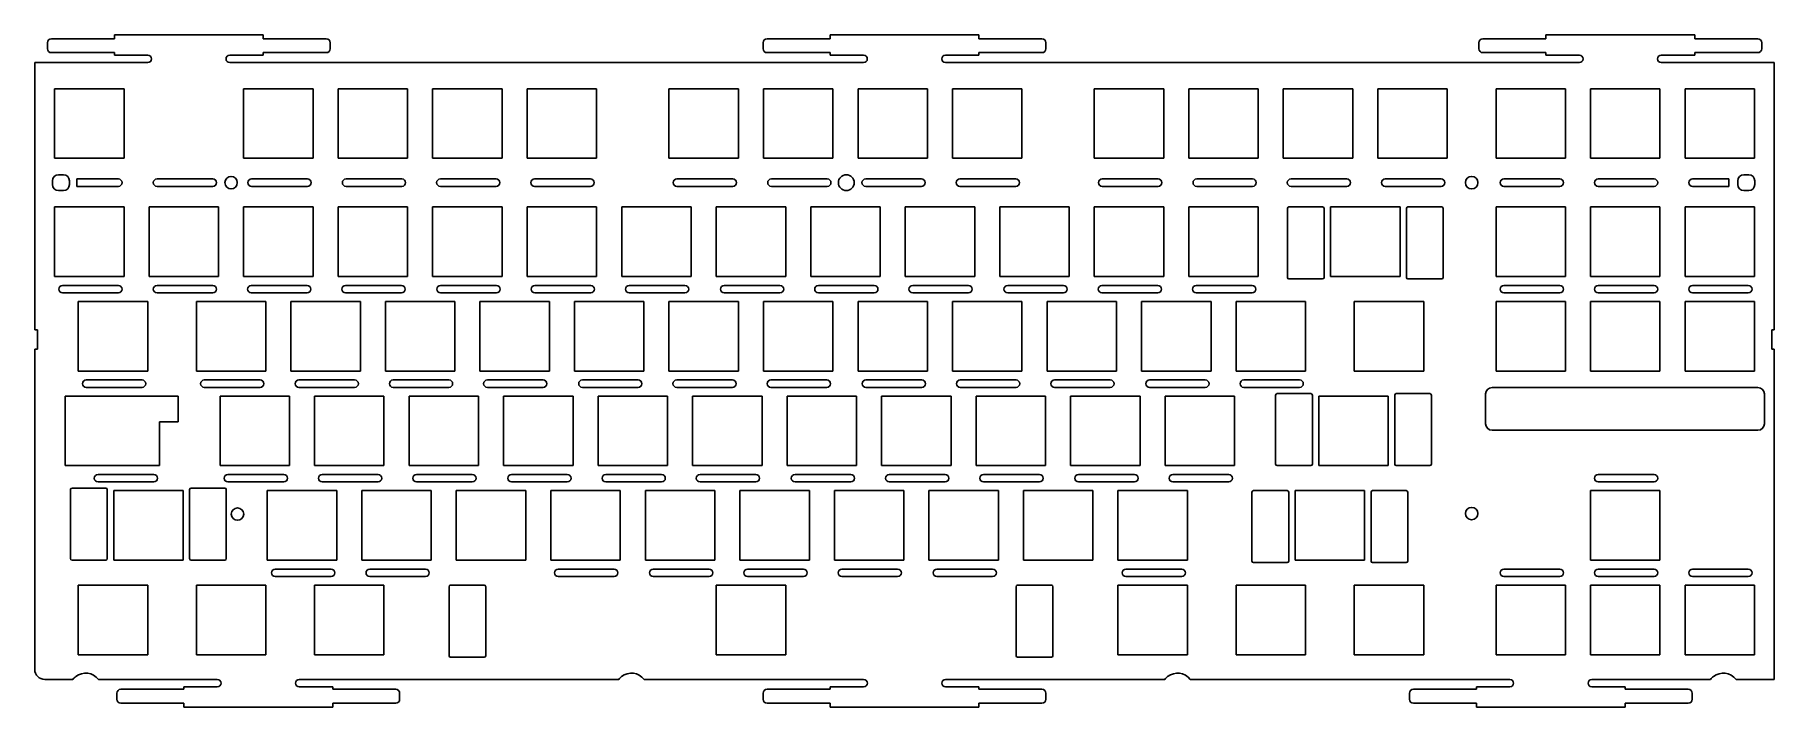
# Model space of a CAD drawing. Header units: millimetres. Extents: x -118 to 232, y -29 to 106.
import ezdxf

# ---------------------------------------------------------------- set-up
doc = ezdxf.new("R2010")
doc.units = ezdxf.units.MM
doc.header["$MEASUREMENT"] = 0
doc.layers.get('0').update_dxf_attribs({"lineweight": 0})

msp = doc.modelspace()

# ---------------------------------------------------------------- linework, layer by layer
at = {"color": 18, "lineweight": 25, "true_color": 0x000000}
for p, q in [((-114.8, 105.22), (-102.1, 105.22)), ((-102.1, 106.02), (-72.1, 106.02)), ((-102.1, 106.02), (-102.1, 105.22)), ((-72.1, 105.22), (-72.1, 106.02)), ((-72.1, 105.22), (-59.4, 105.22)), ((29.45, 105.22), (42.15, 105.22)), ((42.15, 106.02), (72.15, 106.02)), ((42.15, 106.02), (42.15, 105.22)), ((72.15, 105.22), (72.15, 106.02)), ((72.15, 105.22), (84.85, 105.22)), ((186.42, 105.22), (173.72, 105.22)), ((216.42, 106.02), (186.42, 106.02)), ((186.42, 105.22), (186.42, 106.02)), ((216.42, 106.02), (216.42, 105.22)), ((229.12, 105.22), (216.42, 105.22)), ((-115.6, 103.22), (-115.6, 104.42)), ((-102.1, 102.42), (-114.8, 102.42)), ((-102.1, 101.91), (-102.1, 102.42)), ((-102.1, 101.91), (-95.35, 101.91)), ((-78.85, 101.91), (-72.1, 101.91)), ((-72.1, 102.42), (-72.1, 101.91)), ((-59.4, 102.42), (-72.1, 102.42)), ((-58.6, 104.42), (-58.6, 103.22)), ((28.65, 103.22), (28.65, 104.42)), ((42.15, 102.42), (29.45, 102.42)), ((42.15, 101.91), (42.15, 102.42)), ((42.15, 101.91), (48.9, 101.91)), ((65.4, 101.91), (72.15, 101.91)), ((72.15, 102.42), (72.15, 101.91)), ((84.85, 102.42), (72.15, 102.42)), ((85.65, 104.42), (85.65, 103.22)), ((172.92, 104.42), (172.92, 103.22)), ((173.72, 102.42), (186.42, 102.42)), ((186.42, 102.42), (186.42, 101.91)), ((193.17, 101.91), (186.42, 101.91)), ((216.42, 101.91), (209.67, 101.91)), ((216.42, 101.91), (216.42, 102.42)), ((216.42, 102.42), (229.12, 102.42)), ((229.92, 103.22), (229.92, 104.42)), ((-118.14, 100.41), (-95.35, 100.41)), ((-118.14, 46.6), (-118.14, 100.41)), ((-78.85, 100.41), (48.9, 100.41)), ((65.4, 100.41), (193.17, 100.41)), ((209.67, 100.41), (232.44, 100.41)), ((232.44, 100.41), (232.44, 46.6)), ((-114.15, 95.13), (-114.15, 81.13)), ((-100.15, 95.13), (-114.15, 95.13)), ((-100.15, 81.13), (-100.15, 95.13)), ((-76.05, 95.13), (-76.05, 81.13)), ((-62.05, 95.13), (-76.05, 95.13)), ((-62.05, 81.13), (-62.05, 95.13)), ((-57, 95.13), (-57, 81.13)), ((-43, 95.13), (-57, 95.13)), ((-43, 81.13), (-43, 95.13)), ((-37.95, 95.13), (-37.95, 81.13)), ((-23.95, 95.13), (-37.95, 95.13)), ((-23.95, 81.13), (-23.95, 95.13)), ((-18.9, 95.13), (-18.9, 81.13)), ((-4.9, 95.13), (-18.9, 95.13)), ((-4.9, 81.13), (-4.9, 95.13)), ((9.68, 95.13), (9.68, 81.13)), ((23.68, 95.13), (9.68, 95.13)), ((23.68, 81.13), (23.68, 95.13)), ((28.73, 95.13), (28.73, 81.13)), ((42.73, 95.13), (28.73, 95.13)), ((42.73, 81.13), (42.73, 95.13)), ((47.78, 95.13), (47.78, 81.13)), ((61.78, 95.13), (47.78, 95.13)), ((61.78, 81.13), (61.78, 95.13)), ((66.83, 95.13), (66.83, 81.13)), ((80.83, 95.13), (66.83, 95.13)), ((80.83, 81.13), (80.83, 95.13)), ((95.4, 95.13), (95.4, 81.13)), ((109.4, 95.13), (95.4, 95.13)), ((109.4, 81.13), (109.4, 95.13)), ((114.45, 95.13), (114.45, 81.13)), ((128.45, 95.13), (114.45, 95.13)), ((128.45, 81.13), (128.45, 95.13)), ((133.5, 95.13), (133.5, 81.13)), ((147.5, 95.13), (133.5, 95.13)), ((147.5, 81.13), (147.5, 95.13)), ((152.55, 95.13), (152.55, 81.13)), ((166.55, 95.13), (152.55, 95.13)), ((166.55, 81.13), (166.55, 95.13)), ((176.37, 95.13), (176.37, 81.13)), ((190.37, 95.13), (176.37, 95.13)), ((190.37, 81.13), (190.37, 95.13)), ((195.42, 95.13), (195.42, 81.13)), ((209.42, 95.13), (195.42, 95.13)), ((209.42, 81.13), (209.42, 95.13)), ((214.47, 95.13), (214.47, 81.13)), ((228.47, 95.13), (214.47, 95.13)), ((228.47, 81.13), (228.47, 95.13)), ((-114.15, 81.13), (-100.15, 81.13)), ((-76.05, 81.13), (-62.05, 81.13)), ((-57, 81.13), (-43, 81.13)), ((-37.95, 81.13), (-23.95, 81.13)), ((-18.9, 81.13), (-4.9, 81.13)), ((9.68, 81.13), (23.68, 81.13)), ((28.73, 81.13), (42.73, 81.13)), ((47.78, 81.13), (61.78, 81.13)), ((66.83, 81.13), (80.83, 81.13)), ((95.4, 81.13), (109.4, 81.13)), ((114.45, 81.13), (128.45, 81.13)), ((133.5, 81.13), (147.5, 81.13)), ((152.55, 81.13), (166.55, 81.13)), ((176.37, 81.13), (190.37, 81.13)), ((195.42, 81.13), (209.42, 81.13)), ((214.47, 81.13), (228.47, 81.13)), ((-112.36, 77.82), (-113.38, 77.82)), ((227.32, 77.82), (226.31, 77.82)), ((-114.58, 76.62), (-114.58, 75.82)), ((-113.38, 74.62), (-112.36, 74.62)), ((-111.16, 75.82), (-111.16, 76.62)), ((-109.66, 76.98), (-109.66, 75.48)), ((-109.66, 76.98), (-101.3, 76.98)), ((-101.3, 75.48), (-109.66, 75.48)), ((-93.5, 76.98), (-82.25, 76.98)), ((-82.25, 75.48), (-93.5, 75.48)), ((-74.45, 76.98), (-63.2, 76.98)), ((-63.2, 75.48), (-74.45, 75.48)), ((-55.4, 76.98), (-44.15, 76.98)), ((-44.15, 75.48), (-55.4, 75.48)), ((-36.4, 76.98), (-25.15, 76.98)), ((-25.15, 75.48), (-36.4, 75.48)), ((-17.4, 76.98), (-6.15, 76.98)), ((-6.15, 75.48), (-17.4, 75.48)), ((11.28, 76.98), (22.53, 76.98)), ((22.53, 75.48), (11.28, 75.48)), ((30.33, 76.98), (41.58, 76.98)), ((41.58, 75.48), (30.33, 75.48)), ((49.33, 76.98), (60.58, 76.98)), ((60.58, 75.48), (49.33, 75.48)), ((68.33, 76.98), (79.58, 76.98)), ((79.58, 75.48), (68.33, 75.48)), ((97, 76.98), (108.25, 76.98)), ((108.25, 75.48), (97, 75.48)), ((116.05, 76.98), (127.3, 76.98)), ((127.3, 75.48), (116.05, 75.48)), ((135.05, 76.98), (146.3, 76.98)), ((146.3, 75.48), (135.05, 75.48)), ((154.05, 76.98), (165.3, 76.98)), ((165.3, 75.48), (154.05, 75.48)), ((177.97, 76.98), (189.22, 76.98)), ((189.22, 75.48), (177.97, 75.48)), ((196.97, 76.98), (208.22, 76.98)), ((208.22, 75.48), (196.97, 75.48)), ((215.97, 76.98), (223.31, 76.98)), ((223.31, 75.48), (215.97, 75.48)), ((223.31, 75.48), (223.31, 76.98)), ((225.11, 76.62), (225.11, 75.82)), ((226.31, 74.62), (227.32, 74.62)), ((228.52, 75.82), (228.52, 76.62)), ((-114.15, 71.32), (-114.15, 57.32)), ((-100.15, 71.32), (-114.15, 71.32)), ((-100.15, 57.32), (-100.15, 71.32)), ((-95.1, 71.32), (-95.1, 57.32)), ((-81.1, 71.32), (-95.1, 71.32)), ((-81.1, 57.32), (-81.1, 71.32)), ((-76.05, 71.32), (-76.05, 57.32)), ((-62.05, 71.32), (-76.05, 71.32)), ((-62.05, 57.32), (-62.05, 71.32)), ((-57, 71.32), (-57, 57.32)), ((-43, 71.32), (-57, 71.32)), ((-43, 57.32), (-43, 71.32)), ((-37.95, 71.32), (-37.95, 57.32)), ((-23.95, 71.32), (-37.95, 71.32)), ((-23.95, 57.32), (-23.95, 71.32)), ((-18.9, 71.32), (-18.9, 57.32)), ((-4.9, 71.32), (-18.9, 71.32)), ((-4.9, 57.32), (-4.9, 71.32)), ((0.15, 71.32), (0.15, 57.32)), ((14.15, 71.32), (0.15, 71.32)), ((14.15, 57.32), (14.15, 71.32)), ((19.2, 71.32), (19.2, 57.32)), ((33.2, 71.32), (19.2, 71.32)), ((33.2, 57.32), (33.2, 71.32)), ((38.25, 71.32), (38.25, 57.32)), ((52.25, 71.32), (38.25, 71.32)), ((52.25, 57.32), (52.25, 71.32)), ((57.3, 71.32), (57.3, 57.32)), ((71.3, 71.32), (57.3, 71.32)), ((71.3, 57.32), (71.3, 71.32)), ((76.35, 71.32), (76.35, 57.32)), ((90.35, 71.32), (76.35, 71.32)), ((90.35, 57.32), (90.35, 71.32)), ((95.4, 71.32), (95.4, 57.32)), ((109.4, 71.32), (95.4, 71.32)), ((109.4, 57.32), (109.4, 71.32)), ((114.45, 71.32), (114.45, 57.32)), ((128.45, 71.32), (114.45, 71.32)), ((128.45, 57.32), (128.45, 71.32)), ((134.33, 71.02), (134.33, 57.12)), ((141.43, 71.32), (134.63, 71.32)), ((141.73, 57.12), (141.73, 71.02)), ((143.03, 71.32), (143.03, 57.32)), ((157.03, 71.32), (143.03, 71.32)), ((157.03, 57.32), (157.03, 71.32)), ((158.33, 57.12), (158.33, 71.02)), ((165.43, 71.32), (158.63, 71.32)), ((165.73, 57.12), (165.73, 71.02)), ((176.37, 71.32), (176.37, 57.32)), ((190.37, 71.32), (176.37, 71.32)), ((190.37, 57.32), (190.37, 71.32)), ((195.42, 71.32), (195.42, 57.32)), ((209.42, 71.32), (195.42, 71.32)), ((209.42, 57.32), (209.42, 71.32)), ((214.47, 71.32), (214.47, 57.32)), ((228.47, 71.32), (214.47, 71.32)), ((228.47, 57.32), (228.47, 71.32)), ((-114.15, 57.32), (-100.15, 57.32)), ((-95.1, 57.32), (-81.1, 57.32)), ((-76.05, 57.32), (-62.05, 57.32)), ((-57, 57.32), (-43, 57.32)), ((-37.95, 57.32), (-23.95, 57.32)), ((-18.9, 57.32), (-4.9, 57.32)), ((0.15, 57.32), (14.15, 57.32)), ((19.2, 57.32), (33.2, 57.32)), ((38.25, 57.32), (52.25, 57.32)), ((57.3, 57.32), (71.3, 57.32)), ((76.35, 57.32), (90.35, 57.32)), ((95.4, 57.32), (109.4, 57.32)), ((114.45, 57.32), (128.45, 57.32)), ((134.63, 56.82), (141.43, 56.82)), ((143.03, 57.32), (157.03, 57.32)), ((158.63, 56.82), (165.43, 56.82)), ((176.37, 57.32), (190.37, 57.32)), ((195.42, 57.32), (209.42, 57.32)), ((214.47, 57.32), (228.47, 57.32)), ((-112.55, 55.52), (-101.3, 55.52)), ((-101.3, 54.02), (-112.55, 54.02)), ((-93.5, 55.52), (-82.25, 55.52)), ((-82.25, 54.02), (-93.5, 54.02)), ((-74.5, 55.52), (-63.25, 55.52)), ((-63.25, 54.02), (-74.5, 54.02)), ((-55.5, 55.52), (-44.25, 55.52)), ((-44.25, 54.02), (-55.5, 54.02)), ((-36.35, 55.52), (-25.1, 55.52)), ((-25.1, 54.02), (-36.35, 54.02)), ((-17.35, 55.52), (-6.1, 55.52)), ((-6.1, 54.02), (-17.35, 54.02)), ((1.65, 55.52), (12.9, 55.52)), ((12.9, 54.02), (1.65, 54.02)), ((20.8, 55.52), (32.05, 55.52)), ((32.05, 54.02), (20.8, 54.02)), ((39.8, 55.52), (51.05, 55.52)), ((51.05, 54.02), (39.8, 54.02)), ((58.8, 55.52), (70.05, 55.52)), ((70.05, 54.02), (58.8, 54.02)), ((77.95, 55.52), (89.2, 55.52)), ((89.2, 54.02), (77.95, 54.02)), ((96.95, 55.52), (108.2, 55.52)), ((108.2, 54.02), (96.95, 54.02)), ((115.95, 55.52), (127.2, 55.52)), ((127.2, 54.02), (115.95, 54.02)), ((177.97, 55.52), (189.22, 55.52)), ((189.22, 54.02), (177.97, 54.02)), ((196.97, 55.52), (208.22, 55.52)), ((208.22, 54.02), (196.97, 54.02)), ((215.97, 55.52), (227.22, 55.52)), ((227.22, 54.02), (215.97, 54.02)), ((-109.38, 52.27), (-109.38, 38.27)), ((-95.38, 52.27), (-109.38, 52.27)), ((-95.38, 38.27), (-95.38, 52.27)), ((-85.57, 52.27), (-85.57, 38.27)), ((-71.57, 52.27), (-85.57, 52.27)), ((-71.57, 38.27), (-71.57, 52.27)), ((-66.52, 52.27), (-66.52, 38.27)), ((-52.52, 52.27), (-66.52, 52.27)), ((-52.52, 38.27), (-52.52, 52.27)), ((-47.47, 52.27), (-47.47, 38.27)), ((-33.47, 52.27), (-47.47, 52.27)), ((-33.47, 38.27), (-33.47, 52.27)), ((-28.42, 52.27), (-28.42, 38.27)), ((-14.42, 52.27), (-28.42, 52.27)), ((-14.42, 38.27), (-14.42, 52.27)), ((-9.37, 52.27), (-9.37, 38.27)), ((4.63, 52.27), (-9.37, 52.27)), ((4.63, 38.27), (4.63, 52.27)), ((9.68, 52.27), (9.68, 38.27)), ((23.68, 52.27), (9.68, 52.27)), ((23.68, 38.27), (23.68, 52.27)), ((28.73, 52.27), (28.73, 38.27)), ((42.73, 52.27), (28.73, 52.27)), ((42.73, 38.27), (42.73, 52.27)), ((47.78, 52.27), (47.78, 38.27)), ((61.78, 52.27), (47.78, 52.27)), ((61.78, 38.27), (61.78, 52.27)), ((66.83, 52.27), (66.83, 38.27)), ((80.83, 52.27), (66.83, 52.27)), ((80.83, 38.27), (80.83, 52.27)), ((85.88, 52.27), (85.88, 38.27)), ((99.88, 52.27), (85.88, 52.27)), ((99.88, 38.27), (99.88, 52.27)), ((104.93, 52.27), (104.93, 38.27)), ((118.93, 52.27), (104.93, 52.27)), ((118.93, 38.27), (118.93, 52.27)), ((123.98, 52.27), (123.98, 38.27)), ((137.98, 52.27), (123.98, 52.27)), ((137.98, 38.27), (137.98, 52.27)), ((147.79, 52.27), (147.79, 38.27)), ((161.79, 52.27), (147.79, 52.27)), ((161.79, 38.27), (161.79, 52.27)), ((176.37, 52.27), (176.37, 38.27)), ((190.37, 52.27), (176.37, 52.27)), ((190.37, 38.27), (190.37, 52.27)), ((195.42, 52.27), (195.42, 38.27)), ((209.42, 52.27), (195.42, 52.27)), ((209.42, 38.27), (209.42, 52.27)), ((214.47, 52.27), (214.47, 38.27)), ((228.47, 52.27), (214.47, 52.27)), ((228.47, 38.27), (228.47, 52.27)), ((-117.62, 46.6), (-118.14, 46.6)), ((-117.62, 42.7), (-117.62, 46.6)), ((231.93, 42.7), (231.93, 46.6)), ((231.93, 46.6), (232.44, 46.6)), ((-118.14, 42.7), (-117.62, 42.7)), ((-118.14, -21.86), (-118.14, 42.7)), ((232.44, 42.7), (231.93, 42.7)), ((232.44, 42.7), (232.44, -23.86)), ((-109.38, 38.27), (-95.38, 38.27)), ((-107.78, 36.47), (-96.53, 36.47)), ((-85.57, 38.27), (-71.57, 38.27)), ((-83.97, 36.47), (-72.72, 36.47)), ((-66.52, 38.27), (-52.52, 38.27)), ((-64.92, 36.47), (-53.67, 36.47)), ((-47.47, 38.27), (-33.47, 38.27)), ((-45.92, 36.47), (-34.67, 36.47)), ((-28.42, 38.27), (-14.42, 38.27)), ((-26.92, 36.47), (-15.67, 36.47)), ((-9.37, 38.27), (4.63, 38.27)), ((-7.77, 36.47), (3.48, 36.47)), ((9.68, 38.27), (23.68, 38.27)), ((11.23, 36.47), (22.48, 36.47)), ((28.73, 38.27), (42.73, 38.27)), ((30.23, 36.47), (41.48, 36.47)), ((47.78, 38.27), (61.78, 38.27)), ((49.38, 36.47), (60.63, 36.47)), ((66.83, 38.27), (80.83, 38.27)), ((68.38, 36.47), (79.63, 36.47)), ((85.88, 38.27), (99.88, 38.27)), ((87.38, 36.47), (98.63, 36.47)), ((104.93, 38.27), (118.93, 38.27)), ((106.53, 36.47), (117.78, 36.47)), ((123.98, 38.27), (137.98, 38.27)), ((125.53, 36.47), (136.78, 36.47)), ((147.79, 38.27), (161.79, 38.27)), ((176.37, 38.27), (190.37, 38.27)), ((195.42, 38.27), (209.42, 38.27)), ((214.47, 38.27), (228.47, 38.27)), ((-112, 33.22), (-112, 19.22)), ((-89.22, 33.22), (-112, 33.22)), ((-96.53, 34.97), (-107.78, 34.97)), ((-89.22, 28.04), (-89.22, 33.22)), ((-72.72, 34.97), (-83.97, 34.97)), ((-80.81, 33.22), (-80.81, 19.22)), ((-66.81, 33.22), (-80.81, 33.22)), ((-66.81, 19.22), (-66.81, 33.22)), ((-53.67, 34.97), (-64.92, 34.97)), ((-61.76, 33.22), (-61.76, 19.22)), ((-47.76, 33.22), (-61.76, 33.22)), ((-47.76, 19.22), (-47.76, 33.22)), ((-34.67, 34.97), (-45.92, 34.97)), ((-42.71, 33.22), (-42.71, 19.22)), ((-28.71, 33.22), (-42.71, 33.22)), ((-28.71, 19.22), (-28.71, 33.22)), ((-15.67, 34.97), (-26.92, 34.97)), ((-23.66, 33.22), (-23.66, 19.22)), ((-9.66, 33.22), (-23.66, 33.22)), ((-9.66, 19.22), (-9.66, 33.22)), ((3.48, 34.97), (-7.77, 34.97)), ((-4.61, 33.22), (-4.61, 19.22)), ((9.39, 33.22), (-4.61, 33.22)), ((9.39, 19.22), (9.39, 33.22)), ((22.48, 34.97), (11.23, 34.97)), ((14.44, 33.22), (14.44, 19.22)), ((28.44, 33.22), (14.44, 33.22)), ((28.44, 19.22), (28.44, 33.22)), ((41.48, 34.97), (30.23, 34.97)), ((33.49, 33.22), (33.49, 19.22)), ((47.49, 33.22), (33.49, 33.22)), ((47.49, 19.22), (47.49, 33.22)), ((60.63, 34.97), (49.38, 34.97)), ((52.54, 33.22), (52.54, 19.22)), ((66.54, 33.22), (52.54, 33.22)), ((66.54, 19.22), (66.54, 33.22)), ((79.63, 34.97), (68.38, 34.97)), ((71.59, 33.22), (71.59, 19.22)), ((85.59, 33.22), (71.59, 33.22)), ((85.59, 19.22), (85.59, 33.22)), ((98.63, 34.97), (87.38, 34.97)), ((90.64, 33.22), (90.64, 19.22)), ((104.64, 33.22), (90.64, 33.22)), ((104.64, 19.22), (104.64, 33.22)), ((117.78, 34.97), (106.53, 34.97)), ((109.69, 33.22), (109.69, 19.22)), ((123.69, 33.22), (109.69, 33.22)), ((123.69, 19.22), (123.69, 33.22)), ((136.78, 34.97), (125.53, 34.97)), ((131.95, 33.42), (131.95, 19.52)), ((139.05, 33.72), (132.25, 33.72)), ((139.35, 33.42), (139.35, 19.52)), ((140.65, 33.22), (140.65, 19.22)), ((154.65, 33.22), (140.65, 33.22)), ((154.65, 19.22), (154.65, 33.22)), ((155.95, 33.42), (155.95, 19.52)), ((163.05, 33.72), (156.25, 33.72)), ((163.35, 19.52), (163.35, 33.42)), ((174.27, 27.65), (174.27, 33.65)), ((229.17, 34.95), (175.57, 34.95)), ((230.47, 33.65), (230.47, 27.65)), ((-93, 28.04), (-89.22, 28.04)), ((-93, 19.22), (-93, 28.04)), ((175.57, 26.35), (229.17, 26.35)), ((-112, 19.22), (-93, 19.22)), ((-80.81, 19.22), (-66.81, 19.22)), ((-61.76, 19.22), (-47.76, 19.22)), ((-42.71, 19.22), (-28.71, 19.22)), ((-23.66, 19.22), (-9.66, 19.22)), ((-4.61, 19.22), (9.39, 19.22)), ((14.44, 19.22), (28.44, 19.22)), ((33.49, 19.22), (47.49, 19.22)), ((52.54, 19.22), (66.54, 19.22)), ((71.59, 19.22), (85.59, 19.22)), ((90.64, 19.22), (104.64, 19.22)), ((109.69, 19.22), (123.69, 19.22)), ((139.05, 19.22), (132.25, 19.22)), ((140.65, 19.22), (154.65, 19.22)), ((156.25, 19.22), (163.05, 19.22)), ((-110.94, 14.37), (-110.94, 0.47)), ((-103.84, 14.67), (-110.64, 14.67)), ((-105.4, 17.42), (-94.15, 17.42)), ((-94.15, 15.92), (-105.4, 15.92)), ((-103.54, 14.37), (-103.54, 0.47)), ((-102.24, 14.17), (-102.24, 0.17)), ((-88.24, 14.17), (-102.24, 14.17)), ((-88.24, 0.17), (-88.24, 14.17)), ((-86.94, 14.37), (-86.94, 0.47)), ((-79.84, 14.67), (-86.64, 14.67)), ((-79.54, 0.47), (-79.54, 14.37)), ((-79.21, 17.42), (-67.96, 17.42)), ((-67.96, 15.92), (-79.21, 15.92)), ((-71.28, 14.17), (-71.28, 0.17)), ((-57.28, 14.17), (-71.28, 14.17)), ((-60.21, 17.42), (-48.96, 17.42)), ((-48.96, 15.92), (-60.21, 15.92)), ((-57.28, 0.17), (-57.28, 14.17)), ((-52.23, 14.17), (-52.23, 0.17)), ((-38.23, 14.17), (-52.23, 14.17)), ((-41.21, 17.42), (-29.96, 17.42)), ((-29.96, 15.92), (-41.21, 15.92)), ((-38.23, 0.17), (-38.23, 14.17)), ((-33.18, 14.17), (-33.18, 0.17)), ((-19.18, 14.17), (-33.18, 14.17)), ((-22.06, 17.42), (-10.81, 17.42)), ((-10.81, 15.92), (-22.06, 15.92)), ((-19.18, 0.17), (-19.18, 14.17)), ((-14.13, 14.17), (-14.13, 0.17)), ((-0.13, 14.17), (-14.13, 14.17)), ((-3.06, 17.42), (8.19, 17.42)), ((8.19, 15.92), (-3.06, 15.92)), ((-0.13, 0.17), (-0.13, 14.17)), ((4.92, 14.17), (4.92, 0.17)), ((18.92, 14.17), (4.92, 14.17)), ((15.94, 17.42), (27.19, 17.42)), ((27.19, 15.92), (15.94, 15.92)), ((18.92, 0.17), (18.92, 14.17)), ((23.97, 14.17), (23.97, 0.17)), ((37.97, 14.17), (23.97, 14.17)), ((35.09, 17.42), (46.34, 17.42)), ((46.34, 15.92), (35.09, 15.92)), ((37.97, 0.17), (37.97, 14.17)), ((43.02, 14.17), (43.02, 0.17)), ((57.02, 14.17), (43.02, 14.17)), ((54.09, 17.42), (65.34, 17.42)), ((65.34, 15.92), (54.09, 15.92)), ((57.02, 0.17), (57.02, 14.17)), ((62.07, 14.17), (62.07, 0.17)), ((76.07, 14.17), (62.07, 14.17)), ((73.09, 17.42), (84.34, 17.42)), ((84.34, 15.92), (73.09, 15.92)), ((76.07, 0.17), (76.07, 14.17)), ((81.12, 14.17), (81.12, 0.17)), ((95.12, 14.17), (81.12, 14.17)), ((92.24, 17.42), (103.49, 17.42)), ((103.49, 15.92), (92.24, 15.92)), ((95.12, 0.17), (95.12, 14.17)), ((100.17, 14.17), (100.17, 0.17)), ((114.17, 14.17), (100.17, 14.17)), ((111.24, 17.42), (122.49, 17.42)), ((122.49, 15.92), (111.24, 15.92)), ((114.17, 0.17), (114.17, 14.17)), ((134.28, 14.17), (127.48, 14.17)), ((135.88, 14.17), (135.88, 0.17)), ((149.88, 14.17), (135.88, 14.17)), ((149.88, 0.17), (149.88, 14.17)), ((151.48, 14.17), (158.28, 14.17)), ((195.42, 14.17), (195.42, 0.17)), ((209.42, 14.17), (195.42, 14.17)), ((196.97, 17.42), (208.22, 17.42)), ((208.22, 15.92), (196.97, 15.92)), ((209.42, 0.17), (209.42, 14.17)), ((127.18, 13.87), (127.18, -0.03)), ((134.58, -0.03), (134.58, 13.87)), ((151.18, -0.03), (151.18, 13.87)), ((158.58, -0.03), (158.58, 13.87)), ((-103.84, 0.17), (-110.64, 0.17)), ((-102.24, 0.17), (-88.24, 0.17)), ((-86.64, 0.17), (-79.84, 0.17)), ((-71.28, 0.17), (-57.28, 0.17)), ((-52.23, 0.17), (-38.23, 0.17)), ((-33.18, 0.17), (-19.18, 0.17)), ((-14.13, 0.17), (-0.13, 0.17)), ((4.92, 0.17), (18.92, 0.17)), ((23.97, 0.17), (37.97, 0.17)), ((43.02, 0.17), (57.02, 0.17)), ((62.07, 0.17), (76.07, 0.17)), ((81.12, 0.17), (95.12, 0.17)), ((100.17, 0.17), (114.17, 0.17)), ((135.88, 0.17), (149.88, 0.17)), ((195.42, 0.17), (209.42, 0.17)), ((-69.68, -1.63), (-58.43, -1.63)), ((-58.43, -3.13), (-69.68, -3.13)), ((-50.63, -1.63), (-39.38, -1.63)), ((-39.38, -3.13), (-50.63, -3.13)), ((-12.63, -1.63), (-1.38, -1.63)), ((-1.38, -3.13), (-12.63, -3.13)), ((6.52, -1.63), (17.77, -1.63)), ((17.77, -3.13), (6.52, -3.13)), ((25.52, -1.63), (36.77, -1.63)), ((36.77, -3.13), (25.52, -3.13)), ((44.52, -1.63), (55.77, -1.63)), ((55.77, -3.13), (44.52, -3.13)), ((63.67, -1.63), (74.92, -1.63)), ((74.92, -3.13), (63.67, -3.13)), ((101.77, -1.63), (113.02, -1.63)), ((113.02, -3.13), (101.77, -3.13)), ((127.48, -0.33), (134.28, -0.33)), ((151.48, -0.33), (158.28, -0.33)), ((177.97, -1.63), (189.22, -1.63)), ((189.22, -3.13), (177.97, -3.13)), ((196.97, -1.63), (208.22, -1.63)), ((208.22, -3.13), (196.97, -3.13)), ((215.97, -1.63), (227.22, -1.63)), ((227.22, -3.13), (215.97, -3.13)), ((-109.38, -4.88), (-109.38, -18.88)), ((-95.38, -4.88), (-109.38, -4.88)), ((-95.38, -18.88), (-95.38, -4.88)), ((-85.57, -4.88), (-85.57, -18.88)), ((-71.57, -4.88), (-85.57, -4.88)), ((-71.57, -18.88), (-71.57, -4.88)), ((-61.76, -4.88), (-61.76, -18.88)), ((-47.76, -4.88), (-61.76, -4.88)), ((-47.76, -18.88), (-47.76, -4.88)), ((-34.65, -5.18), (-34.65, -19.08)), ((-27.55, -4.88), (-34.35, -4.88)), ((-27.25, -19.08), (-27.25, -5.18)), ((19.2, -4.88), (19.2, -18.88)), ((33.2, -4.88), (19.2, -4.88)), ((33.2, -18.88), (33.2, -4.88)), ((79.65, -19.08), (79.65, -5.18)), ((79.95, -4.88), (86.75, -4.88)), ((87.05, -5.18), (87.05, -19.08)), ((100.17, -4.88), (100.17, -18.88)), ((114.17, -4.88), (100.17, -4.88)), ((114.17, -18.88), (114.17, -4.88)), ((123.98, -4.88), (123.98, -18.88)), ((137.98, -4.88), (123.98, -4.88)), ((137.98, -18.88), (137.98, -4.88)), ((147.79, -4.88), (147.79, -18.88)), ((161.79, -4.88), (147.79, -4.88)), ((161.79, -18.88), (161.79, -4.88)), ((176.37, -4.88), (176.37, -18.88)), ((190.37, -4.88), (176.37, -4.88)), ((190.37, -18.88), (190.37, -4.88)), ((195.42, -4.88), (195.42, -18.88)), ((209.42, -4.88), (195.42, -4.88)), ((209.42, -18.88), (209.42, -4.88)), ((214.47, -4.88), (214.47, -18.88)), ((228.47, -4.88), (214.47, -4.88)), ((228.47, -18.88), (228.47, -4.88)), ((-109.38, -18.88), (-95.38, -18.88)), ((-85.57, -18.88), (-71.57, -18.88)), ((-61.76, -18.88), (-47.76, -18.88)), ((-34.35, -19.38), (-27.55, -19.38)), ((19.2, -18.88), (33.2, -18.88)), ((86.75, -19.38), (79.95, -19.38)), ((100.17, -18.88), (114.17, -18.88)), ((123.98, -18.88), (137.98, -18.88)), ((147.79, -18.88), (161.79, -18.88)), ((176.37, -18.88), (190.37, -18.88)), ((195.42, -18.88), (209.42, -18.88)), ((214.47, -18.88), (228.47, -18.88)), ((-110.45, -23.86), (-116.14, -23.86)), ((-81.35, -23.86), (-105.32, -23.86)), ((-0.45, -23.86), (-64.85, -23.86)), ((48.91, -23.86), (4.68, -23.86)), ((109.62, -23.86), (65.41, -23.86)), ((179.17, -23.86), (114.75, -23.86)), ((219.62, -23.86), (195.67, -23.86)), ((232.44, -23.86), (224.75, -23.86)), ((-101.6, -26.66), (-101.6, -27.86)), ((-88.1, -25.86), (-100.8, -25.86)), ((-88.1, -25.36), (-81.35, -25.36)), ((-88.1, -25.36), (-88.1, -25.86)), ((-64.85, -25.36), (-58.1, -25.36)), ((-58.1, -25.86), (-58.1, -25.36)), ((-45.4, -25.86), (-58.1, -25.86)), ((-44.6, -27.86), (-44.6, -26.66)), ((28.66, -26.66), (28.66, -27.86)), ((42.16, -25.86), (29.46, -25.86)), ((42.16, -25.36), (48.91, -25.36)), ((42.16, -25.36), (42.16, -25.86)), ((65.41, -25.36), (72.16, -25.36)), ((72.16, -25.86), (72.16, -25.36)), ((84.86, -25.86), (72.16, -25.86)), ((85.66, -27.86), (85.66, -26.66)), ((158.92, -27.86), (158.92, -26.66)), ((159.72, -25.86), (172.42, -25.86)), ((179.17, -25.36), (172.42, -25.36)), ((172.42, -25.86), (172.42, -25.36)), ((202.42, -25.36), (195.67, -25.36)), ((202.42, -25.36), (202.42, -25.86)), ((202.42, -25.86), (215.12, -25.86)), ((215.92, -26.66), (215.92, -27.86)), ((-100.8, -28.66), (-88.1, -28.66)), ((-88.1, -29.46), (-88.1, -28.66)), ((-88.1, -29.46), (-58.1, -29.46)), ((-58.1, -28.66), (-58.1, -29.46)), ((-58.1, -28.66), (-45.4, -28.66)), ((29.46, -28.66), (42.16, -28.66)), ((42.16, -29.46), (42.16, -28.66)), ((42.16, -29.46), (72.16, -29.46)), ((72.16, -28.66), (72.16, -29.46)), ((72.16, -28.66), (84.86, -28.66)), ((172.42, -28.66), (159.72, -28.66)), ((172.42, -28.66), (172.42, -29.46)), ((202.42, -29.46), (172.42, -29.46)), ((202.42, -29.46), (202.42, -28.66)), ((215.12, -28.66), (202.42, -28.66))]:
    msp.add_line(p, q, dxfattribs=at)
for centre in [(-78.57, 76.23), (171.46, 76.23), (-77.28, 9.45), (171.46, 9.55)]:
    msp.add_circle(centre, 1.25, dxfattribs=at)
for points in [[(-114.8, 105.22), (-115.24, 105.22), (-115.6, 104.86), (-115.6, 104.42)], [(-58.6, 104.42), (-58.6, 104.86), (-58.95, 105.22), (-59.4, 105.22)], [(29.45, 105.22), (29.01, 105.22), (28.65, 104.86), (28.65, 104.42)], [(85.65, 104.42), (85.65, 104.86), (85.3, 105.22), (84.85, 105.22)], [(173.72, 105.22), (173.27, 105.22), (172.92, 104.86), (172.92, 104.42)], [(229.92, 104.42), (229.92, 104.86), (229.56, 105.22), (229.12, 105.22)], [(-115.6, 103.22), (-115.6, 102.77), (-115.24, 102.42), (-114.8, 102.42)], [(-59.4, 102.42), (-58.95, 102.42), (-58.6, 102.77), (-58.6, 103.22)], [(28.65, 103.22), (28.65, 102.77), (29.01, 102.42), (29.45, 102.42)], [(84.85, 102.42), (85.3, 102.42), (85.65, 102.77), (85.65, 103.22)], [(172.92, 103.22), (172.92, 102.77), (173.27, 102.42), (173.72, 102.42)], [(229.12, 102.42), (229.56, 102.42), (229.92, 102.77), (229.92, 103.22)], [(-113.38, 77.82), (-114.04, 77.82), (-114.58, 77.28), (-114.58, 76.62)], [(-111.16, 76.62), (-111.16, 77.28), (-111.7, 77.82), (-112.36, 77.82)], [(226.31, 77.82), (225.64, 77.82), (225.11, 77.28), (225.11, 76.62)], [(228.52, 76.62), (228.52, 77.28), (227.99, 77.82), (227.32, 77.82)], [(-114.58, 75.82), (-114.58, 75.16), (-114.04, 74.62), (-113.38, 74.62)], [(-112.36, 74.62), (-111.7, 74.62), (-111.16, 75.16), (-111.16, 75.82)], [(225.11, 75.82), (225.11, 75.16), (225.64, 74.62), (226.31, 74.62)], [(227.32, 74.62), (227.99, 74.62), (228.52, 75.16), (228.52, 75.82)], [(134.63, 71.32), (134.46, 71.32), (134.33, 71.19), (134.33, 71.02)], [(141.73, 71.02), (141.73, 71.19), (141.59, 71.32), (141.43, 71.32)], [(158.63, 71.32), (158.46, 71.32), (158.33, 71.19), (158.33, 71.02)], [(165.73, 71.02), (165.73, 71.19), (165.59, 71.32), (165.43, 71.32)], [(134.33, 57.12), (134.33, 56.95), (134.46, 56.82), (134.63, 56.82)], [(141.43, 56.82), (141.59, 56.82), (141.73, 56.95), (141.73, 57.12)], [(158.33, 57.12), (158.33, 56.95), (158.46, 56.82), (158.63, 56.82)], [(165.43, 56.82), (165.59, 56.82), (165.73, 56.95), (165.73, 57.12)], [(132.25, 33.72), (132.08, 33.72), (131.95, 33.59), (131.95, 33.42)], [(139.35, 33.42), (139.35, 33.59), (139.21, 33.72), (139.05, 33.72)], [(156.25, 33.72), (156.08, 33.72), (155.95, 33.59), (155.95, 33.42)], [(163.35, 33.42), (163.35, 33.59), (163.21, 33.72), (163.05, 33.72)], [(175.57, 34.95), (174.85, 34.95), (174.27, 34.36), (174.27, 33.65)], [(230.47, 33.65), (230.47, 34.36), (229.88, 34.95), (229.17, 34.95)], [(174.27, 27.65), (174.27, 26.93), (174.85, 26.35), (175.57, 26.35)], [(229.17, 26.35), (229.88, 26.35), (230.47, 26.93), (230.47, 27.65)], [(131.95, 19.52), (131.95, 19.35), (132.08, 19.22), (132.25, 19.22)], [(139.05, 19.22), (139.21, 19.22), (139.35, 19.35), (139.35, 19.52)], [(155.95, 19.52), (155.95, 19.35), (156.08, 19.22), (156.25, 19.22)], [(163.05, 19.22), (163.21, 19.22), (163.35, 19.35), (163.35, 19.52)], [(-110.64, 14.67), (-110.81, 14.67), (-110.94, 14.54), (-110.94, 14.37)], [(-103.54, 14.37), (-103.54, 14.54), (-103.67, 14.67), (-103.84, 14.67)], [(-86.64, 14.67), (-86.81, 14.67), (-86.94, 14.54), (-86.94, 14.37)], [(-79.54, 14.37), (-79.54, 14.54), (-79.67, 14.67), (-79.84, 14.67)], [(127.48, 14.17), (127.32, 14.17), (127.18, 14.04), (127.18, 13.87)], [(134.58, 13.87), (134.58, 14.04), (134.45, 14.17), (134.28, 14.17)], [(151.48, 14.17), (151.32, 14.17), (151.18, 14.04), (151.18, 13.87)], [(158.58, 13.87), (158.58, 14.04), (158.45, 14.17), (158.28, 14.17)], [(-110.94, 0.47), (-110.94, 0.3), (-110.81, 0.17), (-110.64, 0.17)], [(-103.84, 0.17), (-103.67, 0.17), (-103.54, 0.3), (-103.54, 0.47)], [(-86.94, 0.47), (-86.94, 0.3), (-86.81, 0.17), (-86.64, 0.17)], [(-79.84, 0.17), (-79.67, 0.17), (-79.54, 0.3), (-79.54, 0.47)], [(127.18, -0.03), (127.18, -0.2), (127.32, -0.33), (127.48, -0.33)], [(134.28, -0.33), (134.45, -0.33), (134.58, -0.2), (134.58, -0.03)], [(151.18, -0.03), (151.18, -0.2), (151.32, -0.33), (151.48, -0.33)], [(158.28, -0.33), (158.45, -0.33), (158.58, -0.2), (158.58, -0.03)], [(-34.35, -4.88), (-34.51, -4.88), (-34.65, -5.01), (-34.65, -5.18)], [(-27.25, -5.18), (-27.25, -5.01), (-27.38, -4.88), (-27.55, -4.88)], [(79.95, -4.88), (79.79, -4.88), (79.65, -5.01), (79.65, -5.18)], [(87.05, -5.18), (87.05, -5.01), (86.92, -4.88), (86.75, -4.88)], [(-34.65, -19.08), (-34.65, -19.25), (-34.51, -19.38), (-34.35, -19.38)], [(-27.55, -19.38), (-27.38, -19.38), (-27.25, -19.25), (-27.25, -19.08)], [(79.65, -19.08), (79.65, -19.25), (79.79, -19.38), (79.95, -19.38)], [(86.75, -19.38), (86.92, -19.38), (87.05, -19.25), (87.05, -19.08)], [(-118.14, -21.86), (-118.14, -22.96), (-117.25, -23.86), (-116.14, -23.86)], [(-100.8, -25.86), (-101.24, -25.86), (-101.6, -26.22), (-101.6, -26.66)], [(-101.6, -27.86), (-101.6, -28.3), (-101.24, -28.66), (-100.8, -28.66)], [(-44.6, -26.66), (-44.6, -26.22), (-44.95, -25.86), (-45.4, -25.86)], [(-45.4, -28.66), (-44.95, -28.66), (-44.6, -28.3), (-44.6, -27.86)], [(29.46, -25.86), (29.02, -25.86), (28.66, -26.22), (28.66, -26.66)], [(28.66, -27.86), (28.66, -28.3), (29.02, -28.66), (29.46, -28.66)], [(85.66, -26.66), (85.66, -26.22), (85.3, -25.86), (84.86, -25.86)], [(84.86, -28.66), (85.3, -28.66), (85.66, -28.3), (85.66, -27.86)], [(159.72, -25.86), (159.27, -25.86), (158.92, -26.22), (158.92, -26.66)], [(158.92, -27.86), (158.92, -28.3), (159.27, -28.66), (159.72, -28.66)], [(215.92, -26.66), (215.92, -26.22), (215.56, -25.86), (215.12, -25.86)], [(215.12, -28.66), (215.56, -28.66), (215.92, -28.3), (215.92, -27.86)]]:
    msp.add_open_spline(points, degree=3, dxfattribs=at)
for points in [[(-95.35, 100.41), (-94.93, 100.41), (-94.6, 100.75), (-94.6, 101.16), (-94.6, 101.58), (-94.93, 101.91), (-95.35, 101.91)], [(-78.85, 101.91), (-79.26, 101.91), (-79.6, 101.58), (-79.6, 101.16), (-79.6, 100.75), (-79.26, 100.41), (-78.85, 100.41)], [(48.9, 100.41), (49.32, 100.41), (49.65, 100.75), (49.65, 101.16), (49.65, 101.58), (49.32, 101.91), (48.9, 101.91)], [(65.4, 101.91), (64.99, 101.91), (64.65, 101.58), (64.65, 101.16), (64.65, 100.75), (64.99, 100.41), (65.4, 100.41)], [(193.17, 100.41), (193.58, 100.41), (193.92, 100.75), (193.92, 101.16), (193.92, 101.58), (193.58, 101.91), (193.17, 101.91)], [(209.67, 101.91), (209.25, 101.91), (208.92, 101.58), (208.92, 101.16), (208.92, 100.75), (209.25, 100.41), (209.67, 100.41)], [(47.02, 76.22), (47.02, 77.1), (46.31, 77.82), (45.42, 77.82), (44.54, 77.82), (43.82, 77.1), (43.82, 76.22)], [(-101.3, 75.48), (-100.88, 75.48), (-100.55, 75.81), (-100.55, 76.23), (-100.55, 76.64), (-100.88, 76.98), (-101.3, 76.98)], [(-93.5, 76.98), (-93.91, 76.98), (-94.25, 76.64), (-94.25, 76.23), (-94.25, 75.81), (-93.91, 75.48), (-93.5, 75.48)], [(-82.25, 75.48), (-81.83, 75.48), (-81.5, 75.81), (-81.5, 76.23), (-81.5, 76.64), (-81.83, 76.98), (-82.25, 76.98)], [(-74.45, 76.98), (-74.86, 76.98), (-75.2, 76.64), (-75.2, 76.23), (-75.2, 75.81), (-74.86, 75.48), (-74.45, 75.48)], [(-63.2, 75.48), (-62.78, 75.48), (-62.45, 75.81), (-62.45, 76.23), (-62.45, 76.64), (-62.78, 76.98), (-63.2, 76.98)], [(-55.4, 76.98), (-55.81, 76.98), (-56.15, 76.64), (-56.15, 76.23), (-56.15, 75.81), (-55.81, 75.48), (-55.4, 75.48)], [(-44.15, 75.48), (-43.73, 75.48), (-43.4, 75.81), (-43.4, 76.23), (-43.4, 76.64), (-43.73, 76.98), (-44.15, 76.98)], [(-36.4, 76.98), (-36.81, 76.98), (-37.15, 76.64), (-37.15, 76.23), (-37.15, 75.81), (-36.81, 75.48), (-36.4, 75.48)], [(-25.15, 75.48), (-24.73, 75.48), (-24.4, 75.81), (-24.4, 76.23), (-24.4, 76.64), (-24.73, 76.98), (-25.15, 76.98)], [(-17.4, 76.98), (-17.81, 76.98), (-18.15, 76.64), (-18.15, 76.23), (-18.15, 75.81), (-17.81, 75.48), (-17.4, 75.48)], [(-6.15, 75.48), (-5.73, 75.48), (-5.4, 75.81), (-5.4, 76.23), (-5.4, 76.64), (-5.73, 76.98), (-6.15, 76.98)], [(11.28, 76.98), (10.86, 76.98), (10.53, 76.64), (10.53, 76.23), (10.53, 75.81), (10.86, 75.48), (11.28, 75.48)], [(22.53, 75.48), (22.94, 75.48), (23.28, 75.81), (23.28, 76.23), (23.28, 76.64), (22.94, 76.98), (22.53, 76.98)], [(30.33, 76.98), (29.91, 76.98), (29.58, 76.64), (29.58, 76.23), (29.58, 75.81), (29.91, 75.48), (30.33, 75.48)], [(41.58, 75.48), (41.99, 75.48), (42.33, 75.81), (42.33, 76.23), (42.33, 76.64), (41.99, 76.98), (41.58, 76.98)], [(43.82, 76.22), (43.82, 75.34), (44.54, 74.62), (45.42, 74.62), (46.31, 74.62), (47.02, 75.34), (47.02, 76.22)], [(49.33, 76.98), (48.91, 76.98), (48.58, 76.64), (48.58, 76.23), (48.58, 75.81), (48.91, 75.48), (49.33, 75.48)], [(60.58, 75.48), (60.99, 75.48), (61.33, 75.81), (61.33, 76.23), (61.33, 76.64), (60.99, 76.98), (60.58, 76.98)], [(68.33, 76.98), (67.91, 76.98), (67.58, 76.64), (67.58, 76.23), (67.58, 75.81), (67.91, 75.48), (68.33, 75.48)], [(79.58, 75.48), (79.99, 75.48), (80.33, 75.81), (80.33, 76.23), (80.33, 76.64), (79.99, 76.98), (79.58, 76.98)], [(97, 76.98), (96.59, 76.98), (96.25, 76.64), (96.25, 76.23), (96.25, 75.81), (96.59, 75.48), (97, 75.48)], [(108.25, 75.48), (108.67, 75.48), (109, 75.81), (109, 76.23), (109, 76.64), (108.67, 76.98), (108.25, 76.98)], [(116.05, 76.98), (115.64, 76.98), (115.3, 76.64), (115.3, 76.23), (115.3, 75.81), (115.64, 75.48), (116.05, 75.48)], [(127.3, 75.48), (127.72, 75.48), (128.05, 75.81), (128.05, 76.23), (128.05, 76.64), (127.72, 76.98), (127.3, 76.98)], [(135.05, 76.98), (134.64, 76.98), (134.3, 76.64), (134.3, 76.23), (134.3, 75.81), (134.64, 75.48), (135.05, 75.48)], [(146.3, 75.48), (146.72, 75.48), (147.05, 75.81), (147.05, 76.23), (147.05, 76.64), (146.72, 76.98), (146.3, 76.98)], [(154.05, 76.98), (153.64, 76.98), (153.3, 76.64), (153.3, 76.23), (153.3, 75.81), (153.64, 75.48), (154.05, 75.48)], [(165.3, 75.48), (165.72, 75.48), (166.05, 75.81), (166.05, 76.23), (166.05, 76.64), (165.72, 76.98), (165.3, 76.98)], [(177.97, 76.98), (177.55, 76.98), (177.22, 76.64), (177.22, 76.23), (177.22, 75.81), (177.55, 75.48), (177.97, 75.48)], [(189.22, 75.48), (189.63, 75.48), (189.97, 75.81), (189.97, 76.23), (189.97, 76.64), (189.63, 76.98), (189.22, 76.98)], [(196.97, 76.98), (196.55, 76.98), (196.22, 76.64), (196.22, 76.23), (196.22, 75.81), (196.55, 75.48), (196.97, 75.48)], [(208.22, 75.48), (208.63, 75.48), (208.97, 75.81), (208.97, 76.23), (208.97, 76.64), (208.63, 76.98), (208.22, 76.98)], [(215.97, 76.98), (215.55, 76.98), (215.22, 76.64), (215.22, 76.23), (215.22, 75.81), (215.55, 75.48), (215.97, 75.48)], [(-112.55, 55.52), (-112.96, 55.52), (-113.3, 55.18), (-113.3, 54.77), (-113.3, 54.36), (-112.96, 54.02), (-112.55, 54.02)], [(-101.3, 54.02), (-100.88, 54.02), (-100.55, 54.36), (-100.55, 54.77), (-100.55, 55.18), (-100.88, 55.52), (-101.3, 55.52)], [(-93.5, 55.52), (-93.91, 55.52), (-94.25, 55.18), (-94.25, 54.77), (-94.25, 54.36), (-93.91, 54.02), (-93.5, 54.02)], [(-82.25, 54.02), (-81.83, 54.02), (-81.5, 54.36), (-81.5, 54.77), (-81.5, 55.18), (-81.83, 55.52), (-82.25, 55.52)], [(-74.5, 55.52), (-74.91, 55.52), (-75.25, 55.18), (-75.25, 54.77), (-75.25, 54.36), (-74.91, 54.02), (-74.5, 54.02)], [(-63.25, 54.02), (-62.83, 54.02), (-62.5, 54.36), (-62.5, 54.77), (-62.5, 55.18), (-62.83, 55.52), (-63.25, 55.52)], [(-55.5, 55.52), (-55.91, 55.52), (-56.25, 55.18), (-56.25, 54.77), (-56.25, 54.36), (-55.91, 54.02), (-55.5, 54.02)], [(-44.25, 54.02), (-43.83, 54.02), (-43.5, 54.36), (-43.5, 54.77), (-43.5, 55.18), (-43.83, 55.52), (-44.25, 55.52)], [(-36.35, 55.52), (-36.76, 55.52), (-37.1, 55.18), (-37.1, 54.77), (-37.1, 54.36), (-36.76, 54.02), (-36.35, 54.02)], [(-25.1, 54.02), (-24.68, 54.02), (-24.35, 54.36), (-24.35, 54.77), (-24.35, 55.18), (-24.68, 55.52), (-25.1, 55.52)], [(-17.35, 55.52), (-17.76, 55.52), (-18.1, 55.18), (-18.1, 54.77), (-18.1, 54.36), (-17.76, 54.02), (-17.35, 54.02)], [(-6.1, 54.02), (-5.68, 54.02), (-5.35, 54.36), (-5.35, 54.77), (-5.35, 55.18), (-5.68, 55.52), (-6.1, 55.52)], [(1.65, 55.52), (1.24, 55.52), (0.9, 55.18), (0.9, 54.77), (0.9, 54.36), (1.24, 54.02), (1.65, 54.02)], [(12.9, 54.02), (13.32, 54.02), (13.65, 54.36), (13.65, 54.77), (13.65, 55.18), (13.32, 55.52), (12.9, 55.52)], [(20.8, 55.52), (20.39, 55.52), (20.05, 55.18), (20.05, 54.77), (20.05, 54.36), (20.39, 54.02), (20.8, 54.02)], [(32.05, 54.02), (32.47, 54.02), (32.8, 54.36), (32.8, 54.77), (32.8, 55.18), (32.47, 55.52), (32.05, 55.52)], [(39.8, 55.52), (39.39, 55.52), (39.05, 55.18), (39.05, 54.77), (39.05, 54.36), (39.39, 54.02), (39.8, 54.02)], [(51.05, 54.02), (51.47, 54.02), (51.8, 54.36), (51.8, 54.77), (51.8, 55.18), (51.47, 55.52), (51.05, 55.52)], [(58.8, 55.52), (58.39, 55.52), (58.05, 55.18), (58.05, 54.77), (58.05, 54.36), (58.39, 54.02), (58.8, 54.02)], [(70.05, 54.02), (70.47, 54.02), (70.8, 54.36), (70.8, 54.77), (70.8, 55.18), (70.47, 55.52), (70.05, 55.52)], [(77.95, 55.52), (77.54, 55.52), (77.2, 55.18), (77.2, 54.77), (77.2, 54.36), (77.54, 54.02), (77.95, 54.02)], [(89.2, 54.02), (89.62, 54.02), (89.95, 54.36), (89.95, 54.77), (89.95, 55.18), (89.62, 55.52), (89.2, 55.52)], [(96.95, 55.52), (96.54, 55.52), (96.2, 55.18), (96.2, 54.77), (96.2, 54.36), (96.54, 54.02), (96.95, 54.02)], [(108.2, 54.02), (108.62, 54.02), (108.95, 54.36), (108.95, 54.77), (108.95, 55.18), (108.62, 55.52), (108.2, 55.52)], [(115.95, 55.52), (115.54, 55.52), (115.2, 55.18), (115.2, 54.77), (115.2, 54.36), (115.54, 54.02), (115.95, 54.02)], [(127.2, 54.02), (127.62, 54.02), (127.95, 54.36), (127.95, 54.77), (127.95, 55.18), (127.62, 55.52), (127.2, 55.52)], [(177.97, 55.52), (177.55, 55.52), (177.22, 55.18), (177.22, 54.77), (177.22, 54.36), (177.55, 54.02), (177.97, 54.02)], [(189.22, 54.02), (189.63, 54.02), (189.97, 54.36), (189.97, 54.77), (189.97, 55.18), (189.63, 55.52), (189.22, 55.52)], [(196.97, 55.52), (196.55, 55.52), (196.22, 55.18), (196.22, 54.77), (196.22, 54.36), (196.55, 54.02), (196.97, 54.02)], [(208.22, 54.02), (208.63, 54.02), (208.97, 54.36), (208.97, 54.77), (208.97, 55.18), (208.63, 55.52), (208.22, 55.52)], [(215.97, 55.52), (215.55, 55.52), (215.22, 55.18), (215.22, 54.77), (215.22, 54.36), (215.55, 54.02), (215.97, 54.02)], [(227.22, 54.02), (227.63, 54.02), (227.97, 54.36), (227.97, 54.77), (227.97, 55.18), (227.63, 55.52), (227.22, 55.52)], [(-107.78, 36.47), (-108.2, 36.47), (-108.53, 36.13), (-108.53, 35.72), (-108.53, 35.31), (-108.2, 34.97), (-107.78, 34.97)], [(-96.53, 34.97), (-96.12, 34.97), (-95.78, 35.31), (-95.78, 35.72), (-95.78, 36.13), (-96.12, 36.47), (-96.53, 36.47)], [(-83.97, 36.47), (-84.39, 36.47), (-84.72, 36.13), (-84.72, 35.72), (-84.72, 35.31), (-84.39, 34.97), (-83.97, 34.97)], [(-72.72, 34.97), (-72.31, 34.97), (-71.97, 35.31), (-71.97, 35.72), (-71.97, 36.13), (-72.31, 36.47), (-72.72, 36.47)], [(-64.92, 36.47), (-65.34, 36.47), (-65.67, 36.13), (-65.67, 35.72), (-65.67, 35.31), (-65.34, 34.97), (-64.92, 34.97)], [(-53.67, 34.97), (-53.26, 34.97), (-52.92, 35.31), (-52.92, 35.72), (-52.92, 36.13), (-53.26, 36.47), (-53.67, 36.47)], [(-45.92, 36.47), (-46.34, 36.47), (-46.67, 36.13), (-46.67, 35.72), (-46.67, 35.31), (-46.34, 34.97), (-45.92, 34.97)], [(-34.67, 34.97), (-34.26, 34.97), (-33.92, 35.31), (-33.92, 35.72), (-33.92, 36.13), (-34.26, 36.47), (-34.67, 36.47)], [(-26.92, 36.47), (-27.34, 36.47), (-27.67, 36.13), (-27.67, 35.72), (-27.67, 35.31), (-27.34, 34.97), (-26.92, 34.97)], [(-15.67, 34.97), (-15.26, 34.97), (-14.92, 35.31), (-14.92, 35.72), (-14.92, 36.13), (-15.26, 36.47), (-15.67, 36.47)], [(-7.77, 36.47), (-8.19, 36.47), (-8.52, 36.13), (-8.52, 35.72), (-8.52, 35.31), (-8.19, 34.97), (-7.77, 34.97)], [(3.48, 34.97), (3.89, 34.97), (4.23, 35.31), (4.23, 35.72), (4.23, 36.13), (3.89, 36.47), (3.48, 36.47)], [(11.23, 36.47), (10.81, 36.47), (10.48, 36.13), (10.48, 35.72), (10.48, 35.31), (10.81, 34.97), (11.23, 34.97)], [(22.48, 34.97), (22.89, 34.97), (23.23, 35.31), (23.23, 35.72), (23.23, 36.13), (22.89, 36.47), (22.48, 36.47)], [(30.23, 36.47), (29.81, 36.47), (29.48, 36.13), (29.48, 35.72), (29.48, 35.31), (29.81, 34.97), (30.23, 34.97)], [(41.48, 34.97), (41.89, 34.97), (42.23, 35.31), (42.23, 35.72), (42.23, 36.13), (41.89, 36.47), (41.48, 36.47)], [(49.38, 36.47), (48.96, 36.47), (48.63, 36.13), (48.63, 35.72), (48.63, 35.31), (48.96, 34.97), (49.38, 34.97)], [(60.63, 34.97), (61.04, 34.97), (61.38, 35.31), (61.38, 35.72), (61.38, 36.13), (61.04, 36.47), (60.63, 36.47)], [(68.38, 36.47), (67.96, 36.47), (67.63, 36.13), (67.63, 35.72), (67.63, 35.31), (67.96, 34.97), (68.38, 34.97)], [(79.63, 34.97), (80.04, 34.97), (80.38, 35.31), (80.38, 35.72), (80.38, 36.13), (80.04, 36.47), (79.63, 36.47)], [(87.38, 36.47), (86.96, 36.47), (86.63, 36.13), (86.63, 35.72), (86.63, 35.31), (86.96, 34.97), (87.38, 34.97)], [(98.63, 34.97), (99.04, 34.97), (99.38, 35.31), (99.38, 35.72), (99.38, 36.13), (99.04, 36.47), (98.63, 36.47)], [(106.53, 36.47), (106.11, 36.47), (105.78, 36.13), (105.78, 35.72), (105.78, 35.31), (106.11, 34.97), (106.53, 34.97)], [(117.78, 34.97), (118.19, 34.97), (118.53, 35.31), (118.53, 35.72), (118.53, 36.13), (118.19, 36.47), (117.78, 36.47)], [(125.53, 36.47), (125.11, 36.47), (124.78, 36.13), (124.78, 35.72), (124.78, 35.31), (125.11, 34.97), (125.53, 34.97)], [(136.78, 34.97), (137.19, 34.97), (137.53, 35.31), (137.53, 35.72), (137.53, 36.13), (137.19, 36.47), (136.78, 36.47)], [(-105.4, 17.42), (-105.82, 17.42), (-106.15, 17.08), (-106.15, 16.67), (-106.15, 16.26), (-105.82, 15.92), (-105.4, 15.92)], [(-94.15, 15.92), (-93.74, 15.92), (-93.4, 16.26), (-93.4, 16.67), (-93.4, 17.08), (-93.74, 17.42), (-94.15, 17.42)], [(-79.21, 17.42), (-79.62, 17.42), (-79.96, 17.08), (-79.96, 16.67), (-79.96, 16.26), (-79.62, 15.92), (-79.21, 15.92)], [(-67.96, 15.92), (-67.55, 15.92), (-67.21, 16.26), (-67.21, 16.67), (-67.21, 17.08), (-67.55, 17.42), (-67.96, 17.42)], [(-60.21, 17.42), (-60.62, 17.42), (-60.96, 17.08), (-60.96, 16.67), (-60.96, 16.26), (-60.62, 15.92), (-60.21, 15.92)], [(-48.96, 15.92), (-48.55, 15.92), (-48.21, 16.26), (-48.21, 16.67), (-48.21, 17.08), (-48.55, 17.42), (-48.96, 17.42)], [(-41.21, 17.42), (-41.62, 17.42), (-41.96, 17.08), (-41.96, 16.67), (-41.96, 16.26), (-41.62, 15.92), (-41.21, 15.92)], [(-29.96, 15.92), (-29.55, 15.92), (-29.21, 16.26), (-29.21, 16.67), (-29.21, 17.08), (-29.55, 17.42), (-29.96, 17.42)], [(-22.06, 17.42), (-22.47, 17.42), (-22.81, 17.08), (-22.81, 16.67), (-22.81, 16.26), (-22.47, 15.92), (-22.06, 15.92)], [(-10.81, 15.92), (-10.4, 15.92), (-10.06, 16.26), (-10.06, 16.67), (-10.06, 17.08), (-10.4, 17.42), (-10.81, 17.42)], [(-3.06, 17.42), (-3.47, 17.42), (-3.81, 17.08), (-3.81, 16.67), (-3.81, 16.26), (-3.47, 15.92), (-3.06, 15.92)], [(8.19, 15.92), (8.6, 15.92), (8.94, 16.26), (8.94, 16.67), (8.94, 17.08), (8.6, 17.42), (8.19, 17.42)], [(15.94, 17.42), (15.53, 17.42), (15.19, 17.08), (15.19, 16.67), (15.19, 16.26), (15.53, 15.92), (15.94, 15.92)], [(27.19, 15.92), (27.6, 15.92), (27.94, 16.26), (27.94, 16.67), (27.94, 17.08), (27.6, 17.42), (27.19, 17.42)], [(35.09, 17.42), (34.68, 17.42), (34.34, 17.08), (34.34, 16.67), (34.34, 16.26), (34.68, 15.92), (35.09, 15.92)], [(46.34, 15.92), (46.75, 15.92), (47.09, 16.26), (47.09, 16.67), (47.09, 17.08), (46.75, 17.42), (46.34, 17.42)], [(54.09, 17.42), (53.68, 17.42), (53.34, 17.08), (53.34, 16.67), (53.34, 16.26), (53.68, 15.92), (54.09, 15.92)], [(65.34, 15.92), (65.75, 15.92), (66.09, 16.26), (66.09, 16.67), (66.09, 17.08), (65.75, 17.42), (65.34, 17.42)], [(73.09, 17.42), (72.68, 17.42), (72.34, 17.08), (72.34, 16.67), (72.34, 16.26), (72.68, 15.92), (73.09, 15.92)], [(84.34, 15.92), (84.75, 15.92), (85.09, 16.26), (85.09, 16.67), (85.09, 17.08), (84.75, 17.42), (84.34, 17.42)], [(92.24, 17.42), (91.83, 17.42), (91.49, 17.08), (91.49, 16.67), (91.49, 16.26), (91.83, 15.92), (92.24, 15.92)], [(103.49, 15.92), (103.9, 15.92), (104.24, 16.26), (104.24, 16.67), (104.24, 17.08), (103.9, 17.42), (103.49, 17.42)], [(111.24, 17.42), (110.83, 17.42), (110.49, 17.08), (110.49, 16.67), (110.49, 16.26), (110.83, 15.92), (111.24, 15.92)], [(122.49, 15.92), (122.9, 15.92), (123.24, 16.26), (123.24, 16.67), (123.24, 17.08), (122.9, 17.42), (122.49, 17.42)], [(196.97, 17.42), (196.55, 17.42), (196.22, 17.08), (196.22, 16.67), (196.22, 16.26), (196.55, 15.92), (196.97, 15.92)], [(208.22, 15.92), (208.63, 15.92), (208.97, 16.26), (208.97, 16.67), (208.97, 17.08), (208.63, 17.42), (208.22, 17.42)], [(-69.68, -1.63), (-70.1, -1.63), (-70.43, -1.97), (-70.43, -2.38), (-70.43, -2.79), (-70.1, -3.13), (-69.68, -3.13)], [(-58.43, -3.13), (-58.02, -3.13), (-57.68, -2.79), (-57.68, -2.38), (-57.68, -1.97), (-58.02, -1.63), (-58.43, -1.63)], [(-50.63, -1.63), (-51.05, -1.63), (-51.38, -1.97), (-51.38, -2.38), (-51.38, -2.79), (-51.05, -3.13), (-50.63, -3.13)], [(-39.38, -3.13), (-38.97, -3.13), (-38.63, -2.79), (-38.63, -2.38), (-38.63, -1.97), (-38.97, -1.63), (-39.38, -1.63)], [(-12.63, -1.63), (-13.05, -1.63), (-13.38, -1.97), (-13.38, -2.38), (-13.38, -2.79), (-13.05, -3.13), (-12.63, -3.13)], [(-1.38, -3.13), (-0.97, -3.13), (-0.63, -2.79), (-0.63, -2.38), (-0.63, -1.97), (-0.97, -1.63), (-1.38, -1.63)], [(6.52, -1.63), (6.1, -1.63), (5.77, -1.97), (5.77, -2.38), (5.77, -2.79), (6.1, -3.13), (6.52, -3.13)], [(17.77, -3.13), (18.18, -3.13), (18.52, -2.79), (18.52, -2.38), (18.52, -1.97), (18.18, -1.63), (17.77, -1.63)], [(25.52, -1.63), (25.1, -1.63), (24.77, -1.97), (24.77, -2.38), (24.77, -2.79), (25.1, -3.13), (25.52, -3.13)], [(36.77, -3.13), (37.18, -3.13), (37.52, -2.79), (37.52, -2.38), (37.52, -1.97), (37.18, -1.63), (36.77, -1.63)], [(44.52, -1.63), (44.1, -1.63), (43.77, -1.97), (43.77, -2.38), (43.77, -2.79), (44.1, -3.13), (44.52, -3.13)], [(55.77, -3.13), (56.18, -3.13), (56.52, -2.79), (56.52, -2.38), (56.52, -1.97), (56.18, -1.63), (55.77, -1.63)], [(63.67, -1.63), (63.25, -1.63), (62.92, -1.97), (62.92, -2.38), (62.92, -2.79), (63.25, -3.13), (63.67, -3.13)], [(74.92, -3.13), (75.33, -3.13), (75.67, -2.79), (75.67, -2.38), (75.67, -1.97), (75.33, -1.63), (74.92, -1.63)], [(101.77, -1.63), (101.35, -1.63), (101.02, -1.97), (101.02, -2.38), (101.02, -2.79), (101.35, -3.13), (101.77, -3.13)], [(113.02, -3.13), (113.43, -3.13), (113.77, -2.79), (113.77, -2.38), (113.77, -1.97), (113.43, -1.63), (113.02, -1.63)], [(177.97, -1.63), (177.55, -1.63), (177.22, -1.97), (177.22, -2.38), (177.22, -2.79), (177.55, -3.13), (177.97, -3.13)], [(189.22, -3.13), (189.63, -3.13), (189.97, -2.79), (189.97, -2.38), (189.97, -1.97), (189.63, -1.63), (189.22, -1.63)], [(196.97, -1.63), (196.55, -1.63), (196.22, -1.97), (196.22, -2.38), (196.22, -2.79), (196.55, -3.13), (196.97, -3.13)], [(208.22, -3.13), (208.63, -3.13), (208.97, -2.79), (208.97, -2.38), (208.97, -1.97), (208.63, -1.63), (208.22, -1.63)], [(215.97, -1.63), (215.55, -1.63), (215.22, -1.97), (215.22, -2.38), (215.22, -2.79), (215.55, -3.13), (215.97, -3.13)], [(227.22, -3.13), (227.63, -3.13), (227.97, -2.79), (227.97, -2.38), (227.97, -1.97), (227.63, -1.63), (227.22, -1.63)], [(-105.32, -23.86), (-106.42, -22.44), (-108.46, -22.19), (-109.88, -23.29), (-110.09, -23.46), (-110.28, -23.65), (-110.45, -23.86)], [(-81.35, -25.36), (-80.93, -25.36), (-80.6, -25.02), (-80.6, -24.61), (-80.6, -24.2), (-80.93, -23.86), (-81.35, -23.86)], [(-64.85, -23.86), (-65.26, -23.86), (-65.6, -24.2), (-65.6, -24.61), (-65.6, -25.02), (-65.26, -25.36), (-64.85, -25.36)], [(4.68, -23.86), (3.58, -22.44), (1.54, -22.19), (0.12, -23.29), (-0.09, -23.46), (-0.28, -23.65), (-0.45, -23.86)], [(48.91, -25.36), (49.32, -25.36), (49.66, -25.02), (49.66, -24.61), (49.66, -24.2), (49.32, -23.86), (48.91, -23.86)], [(65.41, -23.86), (65, -23.86), (64.66, -24.2), (64.66, -24.61), (64.66, -25.02), (65, -25.36), (65.41, -25.36)], [(114.75, -23.86), (113.64, -22.44), (111.6, -22.19), (110.19, -23.29), (109.97, -23.46), (109.78, -23.65), (109.62, -23.86)], [(179.17, -25.36), (179.58, -25.36), (179.92, -25.02), (179.92, -24.61), (179.92, -24.2), (179.58, -23.86), (179.17, -23.86)], [(195.67, -23.86), (195.25, -23.86), (194.92, -24.2), (194.92, -24.61), (194.92, -25.02), (195.25, -25.36), (195.67, -25.36)], [(224.75, -23.86), (223.64, -22.44), (221.6, -22.19), (220.19, -23.29), (219.97, -23.46), (219.78, -23.65), (219.62, -23.86)]]:
    msp.add_open_spline(points, degree=3, knots=[0, 0, 0, 0, 1, 1, 1, 2, 2, 2, 2], dxfattribs=at)

doc.saveas('drawing.dxf')
